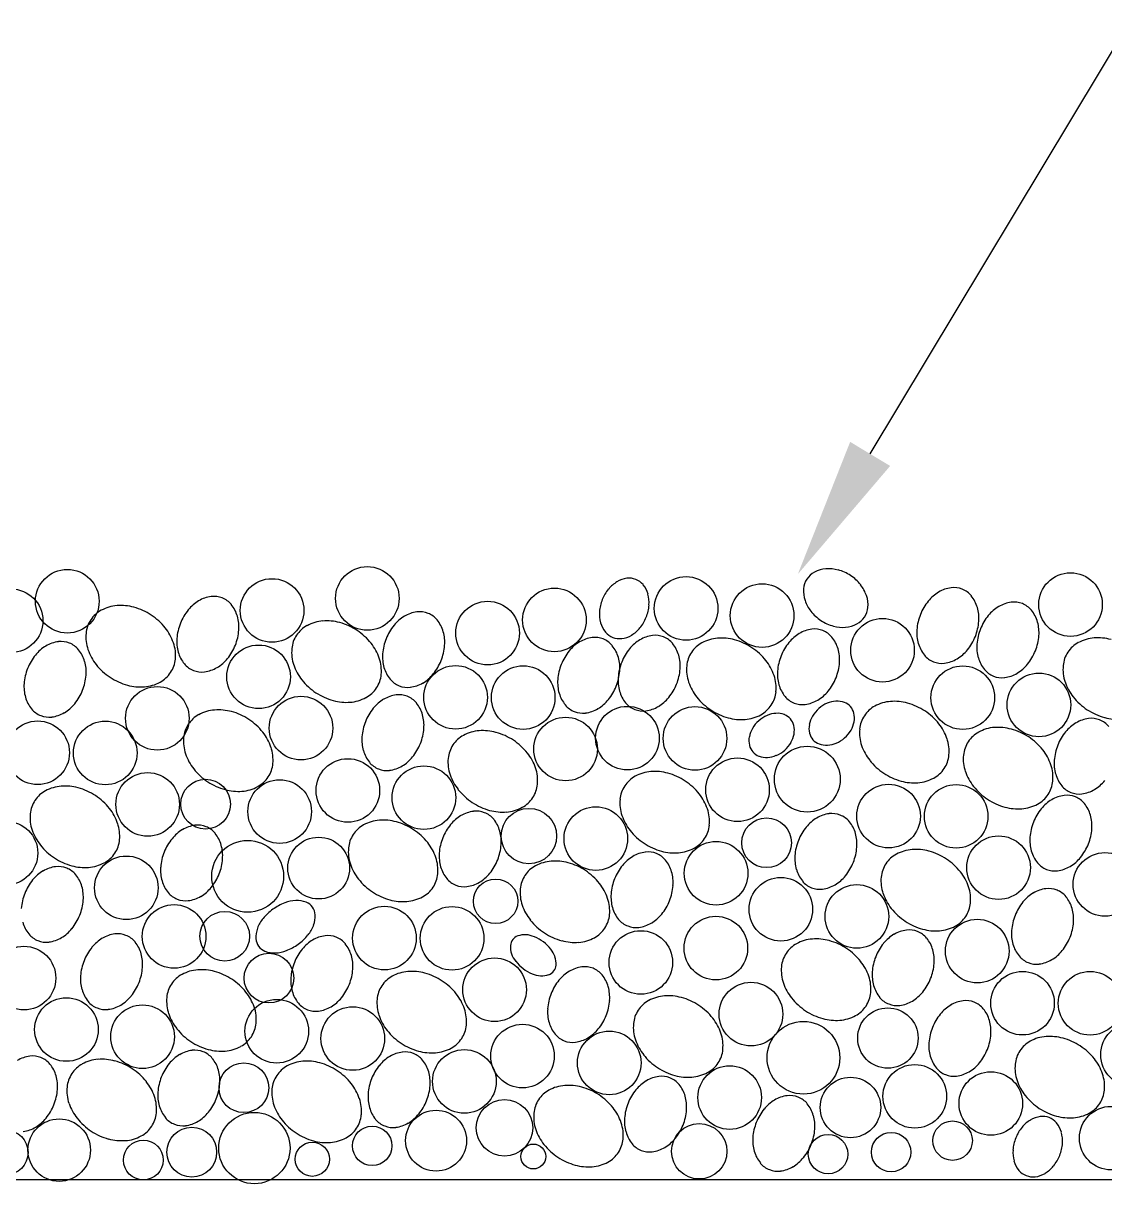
# Paper-space layout 'ESC' of a CAD drawing. Header units: feet, sheet in inches. Extents: x -1.2 to 33.8, y 0.1 to 22.9.
# Drawn here: x 27.855 to 28.803, y 20.034 to 21.052 of the extents above; entities that cross this region are included whole.
import ezdxf

# ---------------------------------------------------------------- set-up
doc = ezdxf.new("R2010")
doc.units = ezdxf.units.FT
doc.header["$MEASUREMENT"] = 0
doc.layers.add('TBLK', color=7, linetype='Continuous')

# ---------------------------------------------------------------- blocks, each defined once
blk = doc.blocks.new('ESC DET')
at = {"layer": 'TBLK'}
for p, q in [((30.2502, 21.1832), (30.4774, 21.5611)), ((31.4579, 20.5464), (29.067, 20.5464))]:
    blk.add_line(p, q, dxfattribs=at)
for centre, radius in [((29.546, 21.054), 0.0279), ((29.8092, 21.0565), 0.0279), ((30.0888, 21.0477), 0.0279), ((30.426, 21.0511), 0.0279), ((29.4967, 21.0369), 0.0279), ((29.7256, 21.0459), 0.0279), ((29.9733, 21.0376), 0.0279), ((30.1555, 21.0414), 0.0279), ((29.9147, 21.0261), 0.0279), ((30.2611, 21.011), 0.0279), ((29.7138, 20.9877), 0.0279), ((29.8866, 20.9697), 0.0279), ((29.9459, 20.9695), 0.0279), ((30.3315, 20.9694), 0.0279), ((30.3983, 20.9631), 0.0279), ((29.625, 20.9513), 0.0279), ((29.751, 20.9427), 0.0279), ((30.0373, 20.9339), 0.0279), ((30.0966, 20.9337), 0.0279), ((29.52, 20.9211), 0.0279), ((29.5793, 20.9209), 0.0279), ((29.9831, 20.9244), 0.0279), ((30.1951, 20.8979), 0.0289), ((29.7921, 20.888), 0.0279), ((30.1339, 20.8886), 0.0279), ((29.6165, 20.8758), 0.0279), ((29.8588, 20.8817), 0.0279), ((29.6673, 20.876), 0.0218), ((29.7323, 20.8695), 0.0279), ((30.2664, 20.8655), 0.0279), ((30.3257, 20.8653), 0.0279), ((29.9509, 20.848), 0.0243), ((30.0096, 20.8458), 0.0279), ((30.1594, 20.8421), 0.0218), ((29.4922, 20.8331), 0.0279), ((29.7042, 20.8127), 0.0315), ((29.7665, 20.8199), 0.0271), ((30.1151, 20.8154), 0.0279), ((30.3629, 20.8203), 0.0279), ((30.4562, 20.8056), 0.0279), ((29.5978, 20.8026), 0.0279), ((29.9217, 20.7908), 0.0195), ((30.1719, 20.7838), 0.0279), ((30.2386, 20.7775), 0.0279), ((29.6397, 20.76), 0.0279), ((29.6841, 20.7601), 0.0218), ((29.8242, 20.7585), 0.0279), ((29.8835, 20.7583), 0.0279), ((30.1149, 20.7497), 0.0279), ((30.3442, 20.7471), 0.0279), ((30.0491, 20.7371), 0.0279), ((29.508, 20.7234), 0.0279), ((29.7229, 20.7234), 0.0218), ((29.9208, 20.7132), 0.0279), ((30.3839, 20.7014), 0.0279), ((30.4432, 20.7013), 0.0279), ((30.1457, 20.6918), 0.0279), ((29.5452, 20.6783), 0.0279), ((29.612, 20.672), 0.0279), ((29.7297, 20.6768), 0.0279), ((29.7964, 20.6704), 0.0279), ((30.2658, 20.6708), 0.0265), ((29.9453, 20.655), 0.0279), ((30.1917, 20.6535), 0.0319), ((30.4804, 20.6562), 0.0279), ((30.0214, 20.649), 0.0279), ((29.8943, 20.6328), 0.0279), ((29.7009, 20.6272), 0.0218), ((30.2894, 20.6197), 0.0279), ((30.127, 20.6186), 0.0279), ((30.3561, 20.6134), 0.0279), ((30.233, 20.6099), 0.0265), ((29.9295, 20.5921), 0.0248), ((29.8695, 20.5808), 0.0267), ((30.4617, 20.583), 0.0279), ((29.5389, 20.5725), 0.0274), ((29.7101, 20.5743), 0.0313), ((30.3226, 20.5808), 0.0173), ((29.4918, 20.5704), 0.0198), ((29.6552, 20.5707), 0.0218), ((29.8135, 20.5762), 0.0173), ((30.1003, 20.5715), 0.0243), ((30.2133, 20.569), 0.0173), ((30.2686, 20.5708), 0.0173), ((29.6127, 20.5638), 0.0174), ((29.7609, 20.5645), 0.015), ((29.9548, 20.5669), 0.0109)]:
    blk.add_circle(centre, radius, dxfattribs=at)
for centre, radius, start, end in [((30.2103, 21.0632), 0.0186, 118.6246, 146.5917), ((30.2134, 21.0577), 0.0249, 94.5496, 118.6246), ((30.2139, 21.0517), 0.0308, 74.4989, 94.5496), ((30.2118, 21.0443), 0.0386, 56.5917, 74.4989), ((30.2118, 21.0443), 0.0386, 38.6845, 56.5917), ((30.0487, 21.0421), 0.036, 140.8811, 158.3117), ((30.0427, 21.047), 0.0281, 121.1501, 140.8811), ((30.0396, 21.0521), 0.0222, 96.9668, 121.1501), ((30.0388, 21.0584), 0.0159, 68.3117, 96.9668), ((30.0388, 21.0584), 0.0159, 39.6566, 68.3117), ((30.034, 21.0543), 0.0222, 15.4734, 39.6566), ((30.2167, 21.0626), 0.0249, 174.5588, 198.6338), ((30.2103, 21.0632), 0.0186, 146.5917, 174.5588), ((30.2178, 21.0491), 0.0308, 18.6338, 38.6845), ((30.3246, 21.0383), 0.0277, 96.9668, 121.1501), ((30.3237, 21.0461), 0.0199, 68.3117, 96.9668), ((29.6755, 21.0306), 0.0277, 96.9668, 121.1501), ((29.6746, 21.0384), 0.0199, 68.3117, 96.9668), ((29.6746, 21.0384), 0.0199, 39.6566, 68.3117), ((30.0487, 21.0421), 0.036, 158.3117, 175.7424), ((30.0282, 21.0528), 0.0281, 355.7424, 15.4734), ((30.2223, 21.0645), 0.0308, 198.6338, 218.6845), ((30.2235, 21.051), 0.0249, 354.5588, 18.6338), ((30.3285, 21.0319), 0.0352, 121.1501, 140.8811), ((30.3237, 21.0461), 0.0199, 39.6566, 68.3117), ((30.3176, 21.041), 0.0277, 15.4734, 39.6566), ((29.5881, 21.0235), 0.0258, 118.6246, 146.5917), ((29.5924, 21.0157), 0.0346, 94.5496, 118.6246), ((29.593, 21.0075), 0.0428, 74.4989, 94.5496), ((29.5901, 20.9971), 0.0536, 56.5917, 74.4989), ((29.687, 21.018), 0.045, 140.8811, 158.3117), ((29.6794, 21.0242), 0.0352, 121.1501, 140.8811), ((29.6685, 21.0334), 0.0277, 15.4734, 39.6566), ((29.856, 21.0171), 0.0277, 96.9668, 121.1501), ((29.8551, 21.0249), 0.0199, 68.3117, 96.9668), ((30.0409, 21.0427), 0.0281, 175.7424, 195.4734), ((30.0204, 21.0533), 0.036, 338.3117, 355.7424), ((30.2283, 21.0694), 0.0386, 218.6845, 236.5917), ((30.2298, 21.0504), 0.0186, 326.5917, 354.5588), ((30.3361, 21.0257), 0.045, 140.8811, 158.3117), ((30.3105, 21.0391), 0.0352, 355.7424, 15.4734), ((30.3812, 21.0193), 0.0352, 121.1501, 140.8811), ((30.3774, 21.0256), 0.0277, 96.9668, 121.1501), ((30.3764, 21.0334), 0.0199, 68.3117, 96.9668), ((30.3764, 21.0334), 0.0199, 39.6566, 68.3117), ((30.3704, 21.0284), 0.0277, 15.4734, 39.6566), ((29.5881, 21.0235), 0.0258, 146.5917, 174.5588), ((29.5901, 20.9971), 0.0536, 38.6845, 56.5917), ((29.687, 21.018), 0.045, 158.3117, 175.7424), ((29.6614, 21.0314), 0.0352, 355.7424, 15.4734), ((29.7729, 21.0022), 0.0346, 94.5496, 118.6246), ((29.7735, 20.994), 0.0428, 74.4989, 94.5496), ((29.7707, 20.9836), 0.0536, 56.5917, 74.4989), ((29.8599, 21.0107), 0.0352, 121.1501, 140.8811), ((29.8551, 21.0249), 0.0199, 39.6566, 68.3117), ((29.849, 21.0199), 0.0277, 15.4734, 39.6566), ((30.0352, 21.0411), 0.0222, 195.4734, 219.6566), ((30.0204, 21.0533), 0.036, 320.8811, 338.3117), ((30.2283, 21.0694), 0.0386, 236.5917, 254.4989), ((30.2298, 21.0504), 0.0186, 298.6246, 326.5917), ((30.3361, 21.0257), 0.045, 158.3117, 175.7424), ((30.3007, 21.0398), 0.045, 338.3117, 355.7424), ((30.3888, 21.0131), 0.045, 140.8811, 158.3117), ((30.3632, 21.0264), 0.0352, 355.7424, 15.4734), ((29.5969, 21.0226), 0.0346, 174.5588, 198.6338), ((29.5985, 21.0039), 0.0428, 18.6338, 38.6845), ((29.6516, 21.0321), 0.045, 338.3117, 355.7424), ((29.7686, 21.01), 0.0258, 146.5917, 174.5588), ((29.7686, 21.01), 0.0258, 118.6246, 146.5917), ((29.7707, 20.9836), 0.0536, 38.6845, 56.5917), ((29.8675, 21.0045), 0.045, 140.8811, 158.3117), ((29.8419, 21.0179), 0.0352, 355.7424, 15.4734), ((30.0304, 21.0371), 0.0159, 219.6566, 248.3117), ((30.0296, 21.0433), 0.0222, 276.9668, 301.1501), ((30.0265, 21.0484), 0.0281, 301.1501, 320.8811), ((30.0617, 21.0042), 0.0199, 68.3117, 96.9668), ((30.2063, 20.9956), 0.0352, 121.1501, 140.8811), ((30.2024, 21.002), 0.0277, 96.9668, 121.1501), ((30.2014, 21.0098), 0.0199, 68.3117, 96.9668), ((30.2014, 21.0098), 0.0199, 39.6566, 68.3117), ((30.2263, 21.0619), 0.0308, 254.4989, 274.5496), ((30.2267, 21.056), 0.0249, 274.5496, 298.6246), ((30.3263, 21.0264), 0.0352, 175.7424, 195.4734), ((30.3888, 21.0131), 0.045, 158.3117, 175.7424), ((29.5454, 20.9846), 0.0352, 121.1501, 140.8811), ((29.5415, 20.991), 0.0277, 96.9668, 121.1501), ((29.5406, 20.9988), 0.0199, 68.3117, 96.9668), ((29.5406, 20.9988), 0.0199, 39.6566, 68.3117), ((29.6064, 21.0065), 0.0346, 354.5588, 18.6338), ((29.6772, 21.0188), 0.0352, 175.7424, 195.4734), ((29.6516, 21.0321), 0.045, 320.8811, 338.3117), ((29.7791, 20.9904), 0.0428, 18.6338, 38.6845), ((29.8675, 21.0045), 0.045, 158.3117, 175.7424), ((29.8321, 21.0186), 0.045, 338.3117, 355.7424), ((30.0135, 20.9882), 0.0352, 121.1501, 140.8811), ((30.0097, 20.9946), 0.0277, 96.9668, 121.1501), ((30.0087, 21.0024), 0.0199, 68.3117, 96.9668), ((30.0087, 21.0024), 0.0199, 39.6566, 68.3117), ((30.0027, 20.9973), 0.0277, 15.4734, 39.6566), ((30.0304, 21.0371), 0.0159, 248.3117, 276.9668), ((30.0665, 20.9901), 0.0352, 121.1501, 140.8811), ((30.0626, 20.9964), 0.0277, 96.9668, 121.1501), ((30.0617, 21.0042), 0.0199, 39.6566, 68.3117), ((30.0556, 20.9992), 0.0277, 15.4734, 39.6566), ((30.115, 20.9949), 0.0258, 118.6246, 146.5917), ((30.1192, 20.9871), 0.0346, 94.5496, 118.6246), ((30.1199, 20.9789), 0.0428, 74.4989, 94.5496), ((30.117, 20.9685), 0.0536, 56.5917, 74.4989), ((30.2139, 20.9894), 0.045, 140.8811, 158.3117), ((30.1954, 21.0048), 0.0277, 15.4734, 39.6566), ((30.3192, 21.0245), 0.0277, 195.4734, 219.6566), ((30.3007, 21.0398), 0.045, 320.8811, 338.3117), ((30.379, 21.0138), 0.0352, 175.7424, 195.4734), ((30.3534, 21.0272), 0.045, 338.3117, 355.7424), ((30.4452, 20.9951), 0.0258, 118.6246, 146.5917), ((30.4495, 20.9873), 0.0346, 94.5496, 118.6246), ((30.4501, 20.9791), 0.0428, 74.4989, 94.5496), ((29.553, 20.9784), 0.045, 140.8811, 158.3117), ((29.5345, 20.9938), 0.0277, 15.4734, 39.6566), ((29.6047, 21.0253), 0.0428, 198.6338, 218.6845), ((29.67, 21.0168), 0.0277, 195.4734, 219.6566), ((29.6592, 21.0259), 0.0352, 301.1501, 320.8811), ((29.7774, 21.0091), 0.0346, 174.5588, 198.6338), ((29.7869, 20.993), 0.0346, 354.5588, 18.6338), ((29.8577, 21.0053), 0.0352, 175.7424, 195.4734), ((30.0211, 20.982), 0.045, 140.8811, 158.3117), ((29.9955, 20.9954), 0.0352, 355.7424, 15.4734), ((30.0741, 20.9839), 0.045, 140.8811, 158.3117), ((30.0485, 20.9972), 0.0352, 355.7424, 15.4734), ((30.115, 20.9949), 0.0258, 146.5917, 174.5588), ((30.117, 20.9685), 0.0536, 38.6845, 56.5917), ((30.2139, 20.9894), 0.045, 158.3117, 175.7424), ((30.1882, 21.0028), 0.0352, 355.7424, 15.4734), ((30.3131, 21.0194), 0.0199, 219.6566, 248.3117), ((30.3083, 21.0336), 0.0352, 301.1501, 320.8811), ((30.3719, 21.0118), 0.0277, 195.4734, 219.6566), ((30.3534, 21.0272), 0.045, 320.8811, 338.3117), ((30.4452, 20.9951), 0.0258, 146.5917, 174.5588), ((29.553, 20.9784), 0.045, 158.3117, 175.7424), ((29.5274, 20.9918), 0.0352, 355.7424, 15.4734), ((29.6131, 21.032), 0.0536, 218.6845, 236.5917), ((29.6151, 21.0057), 0.0258, 326.5917, 354.5588), ((29.664, 21.0118), 0.0199, 219.6566, 248.3117), ((29.663, 21.0196), 0.0277, 276.9668, 301.1501), ((29.7852, 21.0118), 0.0428, 198.6338, 218.6845), ((29.8505, 21.0033), 0.0277, 195.4734, 219.6566), ((29.8321, 21.0186), 0.045, 320.8811, 338.3117), ((30.0211, 20.982), 0.045, 158.3117, 175.7424), ((30.0741, 20.9839), 0.045, 158.3117, 175.7424), ((30.0387, 20.998), 0.045, 338.3117, 355.7424), ((30.1238, 20.994), 0.0346, 174.5588, 198.6338), ((30.1254, 20.9753), 0.0428, 18.6338, 38.6845), ((30.1785, 21.0035), 0.045, 338.3117, 355.7424), ((30.3131, 21.0194), 0.0199, 248.3117, 276.9668), ((30.3122, 21.0272), 0.0277, 276.9668, 301.1501), ((30.3658, 21.0068), 0.0199, 219.6566, 248.3117), ((30.361, 21.021), 0.0352, 301.1501, 320.8811), ((30.454, 20.9942), 0.0346, 174.5588, 198.6338), ((29.5176, 20.9925), 0.045, 338.3117, 355.7424), ((29.6131, 21.032), 0.0536, 236.5917, 254.4989), ((29.6151, 21.0057), 0.0258, 298.6246, 326.5917), ((29.664, 21.0118), 0.0199, 248.3117, 276.9668), ((29.7936, 21.0185), 0.0536, 218.6845, 236.5917), ((29.7957, 20.9922), 0.0258, 326.5917, 354.5588), ((29.8445, 20.9983), 0.0199, 219.6566, 248.3117), ((29.8397, 21.0124), 0.0352, 301.1501, 320.8811), ((30.0113, 20.9827), 0.0352, 175.7424, 195.4734), ((29.9857, 20.9961), 0.045, 338.3117, 355.7424), ((30.0643, 20.9846), 0.0352, 175.7424, 195.4734), ((30.1332, 20.9779), 0.0346, 354.5588, 18.6338), ((30.2041, 20.9902), 0.0352, 175.7424, 195.4734), ((30.1785, 21.0035), 0.045, 320.8811, 338.3117), ((30.3658, 21.0068), 0.0199, 248.3117, 276.9668), ((30.3649, 21.0146), 0.0277, 276.9668, 301.1501), ((29.5432, 20.9792), 0.0352, 175.7424, 195.4734), ((29.5176, 20.9925), 0.045, 320.8811, 338.3117), ((29.6103, 21.0216), 0.0428, 254.4989, 274.5496), ((29.6109, 21.0134), 0.0346, 274.5496, 298.6246), ((29.7936, 21.0185), 0.0536, 236.5917, 254.4989), ((29.7957, 20.9922), 0.0258, 298.6246, 326.5917), ((29.8445, 20.9983), 0.0199, 248.3117, 276.9668), ((29.8435, 21.0061), 0.0277, 276.9668, 301.1501), ((30.0042, 20.9807), 0.0277, 195.4734, 219.6566), ((29.9857, 20.9961), 0.045, 320.8811, 338.3117), ((30.0571, 20.9826), 0.0277, 195.4734, 219.6566), ((30.0387, 20.998), 0.045, 320.8811, 338.3117), ((30.1316, 20.9967), 0.0428, 198.6338, 218.6845), ((30.142, 20.9771), 0.0258, 326.5917, 354.5588), ((30.1969, 20.9882), 0.0277, 195.4734, 219.6566), ((30.1861, 20.9973), 0.0352, 301.1501, 320.8811), ((30.4618, 20.9969), 0.0428, 198.6338, 218.6845), ((29.536, 20.9772), 0.0277, 195.4734, 219.6566), ((29.5252, 20.9863), 0.0352, 301.1501, 320.8811), ((29.7908, 21.0081), 0.0428, 254.4989, 274.5496), ((29.7914, 20.9999), 0.0346, 274.5496, 298.6246), ((29.8417, 20.9379), 0.0352, 121.1501, 140.8811), ((29.8379, 20.9443), 0.0277, 96.9668, 121.1501), ((29.8369, 20.9521), 0.0199, 68.3117, 96.9668), ((29.8369, 20.9521), 0.0199, 39.6566, 68.3117), ((29.8309, 20.947), 0.0277, 15.4734, 39.6566), ((29.9981, 20.9757), 0.0199, 219.6566, 248.3117), ((29.9933, 20.9899), 0.0352, 301.1501, 320.8811), ((30.0511, 20.9776), 0.0199, 219.6566, 248.3117), ((30.0463, 20.9918), 0.0352, 301.1501, 320.8811), ((30.14, 21.0034), 0.0536, 218.6845, 236.5917), ((30.1909, 20.9832), 0.0199, 219.6566, 248.3117), ((30.1909, 20.9832), 0.0199, 248.3117, 276.9668), ((30.1899, 20.991), 0.0277, 276.9668, 301.1501), ((30.2238, 20.9388), 0.0281, 113.4611, 131.3663), ((30.2215, 20.944), 0.0224, 93.4117, 113.4611), ((30.2213, 20.9483), 0.0181, 69.3362, 93.4117), ((30.2229, 20.9526), 0.0135, 41.3663, 69.3362), ((30.2709, 20.9316), 0.0346, 94.5496, 118.6246), ((30.2715, 20.9234), 0.0428, 74.4989, 94.5496), ((30.2687, 20.913), 0.0536, 56.5917, 74.4989), ((30.4702, 21.0036), 0.0536, 218.6845, 236.5917), ((29.53, 20.9722), 0.0199, 219.6566, 248.3117), ((29.53, 20.9722), 0.0199, 248.3117, 276.9668), ((29.529, 20.98), 0.0277, 276.9668, 301.1501), ((29.6737, 20.9319), 0.0258, 118.6246, 146.5917), ((29.6779, 20.9241), 0.0346, 94.5496, 118.6246), ((29.6786, 20.9159), 0.0428, 74.4989, 94.5496), ((29.6757, 20.9056), 0.0536, 56.5917, 74.4989), ((29.8493, 20.9317), 0.045, 140.8811, 158.3117), ((29.8237, 20.9451), 0.0352, 355.7424, 15.4734), ((29.9981, 20.9757), 0.0199, 248.3117, 276.9668), ((29.9972, 20.9835), 0.0277, 276.9668, 301.1501), ((30.0511, 20.9776), 0.0199, 248.3117, 276.9668), ((30.0501, 20.9854), 0.0277, 276.9668, 301.1501), ((30.14, 21.0034), 0.0536, 236.5917, 254.4989), ((30.1378, 20.9848), 0.0346, 274.5496, 298.6246), ((30.1711, 20.9281), 0.0281, 113.4611, 131.3663), ((30.142, 20.9771), 0.0258, 298.6246, 326.5917), ((30.1689, 20.9333), 0.0224, 93.4117, 113.4611), ((30.1686, 20.9376), 0.0181, 69.3362, 93.4117), ((30.1702, 20.9419), 0.0135, 41.3663, 69.3362), ((30.2189, 20.9417), 0.0224, 149.2715, 169.3209), ((30.2238, 20.9388), 0.0281, 131.3663, 149.2715), ((30.2229, 20.9526), 0.0135, 13.3964, 41.3663), ((30.2184, 20.9516), 0.0181, 349.3209, 13.3964), ((30.2667, 20.9394), 0.0258, 146.5917, 174.5588), ((30.2667, 20.9394), 0.0258, 118.6246, 146.5917), ((30.2687, 20.913), 0.0536, 38.6845, 56.5917), ((30.4702, 21.0036), 0.0536, 236.5917, 254.4989), ((29.6737, 20.9319), 0.0258, 146.5917, 174.5588), ((29.6757, 20.9056), 0.0536, 38.6845, 56.5917), ((29.8493, 20.9317), 0.045, 158.3117, 175.7424), ((30.1371, 20.993), 0.0428, 254.4989, 274.5496), ((30.1711, 20.9281), 0.0281, 131.3663, 149.2715), ((30.1702, 20.9419), 0.0135, 13.3964, 41.3663), ((30.1657, 20.9408), 0.0181, 349.3209, 13.3964), ((30.2147, 20.9425), 0.0181, 169.3209, 193.3964), ((30.2142, 20.9524), 0.0224, 329.2715, 349.3209), ((30.2771, 20.9198), 0.0428, 18.6338, 38.6845), ((30.362, 20.9088), 0.0346, 94.5496, 118.6246), ((30.3626, 20.9005), 0.0428, 74.4989, 94.5496), ((30.449, 20.9172), 0.0352, 121.1501, 140.8811), ((30.4452, 20.9236), 0.0277, 96.9668, 121.1501), ((30.4442, 20.9314), 0.0199, 68.3117, 96.9668), ((30.4442, 20.9314), 0.0199, 39.6566, 68.3117), ((30.4674, 20.9932), 0.0428, 254.4989, 274.5496), ((29.6825, 20.9311), 0.0346, 174.5588, 198.6338), ((29.6841, 20.9123), 0.0428, 18.6338, 38.6845), ((29.8396, 20.9324), 0.0352, 175.7424, 195.4734), ((29.8139, 20.9458), 0.045, 338.3117, 355.7424), ((29.9058, 20.9137), 0.0258, 118.6246, 146.5917), ((29.91, 20.9059), 0.0346, 94.5496, 118.6246), ((29.9106, 20.8977), 0.0428, 74.4989, 94.5496), ((29.9078, 20.8873), 0.0536, 56.5917, 74.4989), ((30.162, 20.9318), 0.0181, 169.3209, 193.3964), ((30.1663, 20.931), 0.0224, 149.2715, 169.3209), ((30.1615, 20.9416), 0.0224, 329.2715, 349.3209), ((30.2102, 20.9414), 0.0135, 193.3964, 221.3663), ((30.2102, 20.9414), 0.0135, 221.3663, 249.3362), ((30.2093, 20.9552), 0.0281, 293.4611, 311.3663), ((30.2093, 20.9552), 0.0281, 311.3663, 329.2715), ((30.2755, 20.9385), 0.0346, 174.5588, 198.6338), ((30.2849, 20.9224), 0.0346, 354.5588, 18.6338), ((30.3578, 20.9165), 0.0258, 118.6246, 146.5917), ((30.3598, 20.8902), 0.0536, 56.5917, 74.4989), ((30.3598, 20.8902), 0.0536, 38.6845, 56.5917), ((30.4566, 20.9111), 0.045, 140.8811, 158.3117), ((29.6919, 20.9149), 0.0346, 354.5588, 18.6338), ((29.8324, 20.9305), 0.0277, 195.4734, 219.6566), ((29.8139, 20.9458), 0.045, 320.8811, 338.3117), ((29.9058, 20.9137), 0.0258, 146.5917, 174.5588), ((29.9078, 20.8873), 0.0536, 38.6845, 56.5917), ((30.1575, 20.9307), 0.0135, 193.3964, 221.3663), ((30.1567, 20.9445), 0.0281, 293.4611, 311.3663), ((30.1567, 20.9445), 0.0281, 311.3663, 329.2715), ((30.2118, 20.9458), 0.0181, 249.3362, 273.4117), ((30.2116, 20.9501), 0.0224, 273.4117, 293.4611), ((30.2833, 20.9412), 0.0428, 198.6338, 218.6845), ((30.3578, 20.9165), 0.0258, 146.5917, 174.5588), ((30.3682, 20.8969), 0.0428, 18.6338, 38.6845), ((30.4566, 20.9111), 0.045, 158.3117, 175.7424), ((29.6903, 20.9337), 0.0428, 198.6338, 218.6845), ((29.8263, 20.9254), 0.0199, 219.6566, 248.3117), ((29.8215, 20.9396), 0.0352, 301.1501, 320.8811), ((29.9145, 20.9128), 0.0346, 174.5588, 198.6338), ((29.9162, 20.8941), 0.0428, 18.6338, 38.6845), ((30.1575, 20.9307), 0.0135, 221.3663, 249.3362), ((30.1592, 20.935), 0.0181, 249.3362, 273.4117), ((30.1589, 20.9394), 0.0224, 273.4117, 293.4611), ((30.2917, 20.9479), 0.0536, 218.6845, 236.5917), ((30.2937, 20.9215), 0.0258, 326.5917, 354.5588), ((30.3665, 20.9157), 0.0346, 174.5588, 198.6338), ((30.4468, 20.9118), 0.0352, 175.7424, 195.4734), ((29.6987, 20.9404), 0.0536, 218.6845, 236.5917), ((29.7007, 20.9141), 0.0258, 326.5917, 354.5588), ((29.8263, 20.9254), 0.0199, 248.3117, 276.9668), ((29.8254, 20.9332), 0.0277, 276.9668, 301.1501), ((29.924, 20.8967), 0.0346, 354.5588, 18.6338), ((30.0607, 20.8701), 0.0346, 94.5496, 118.6246), ((30.0614, 20.8619), 0.0428, 74.4989, 94.5496), ((30.0585, 20.8515), 0.0536, 56.5917, 74.4989), ((30.2917, 20.9479), 0.0536, 236.5917, 254.4989), ((30.2937, 20.9215), 0.0258, 298.6246, 326.5917), ((30.3744, 20.9183), 0.0428, 198.6338, 218.6845), ((30.376, 20.8995), 0.0346, 354.5588, 18.6338), ((30.4397, 20.9098), 0.0277, 195.4734, 219.6566), ((29.5434, 20.8573), 0.0346, 94.5496, 118.6246), ((29.544, 20.8491), 0.0428, 74.4989, 94.5496), ((29.6987, 20.9404), 0.0536, 236.5917, 254.4989), ((29.7007, 20.9141), 0.0258, 298.6246, 326.5917), ((29.9224, 20.9155), 0.0428, 198.6338, 218.6845), ((29.9328, 20.8959), 0.0258, 326.5917, 354.5588), ((30.0565, 20.8778), 0.0258, 146.5917, 174.5588), ((30.0565, 20.8778), 0.0258, 118.6246, 146.5917), ((30.0585, 20.8515), 0.0536, 38.6845, 56.5917), ((30.2888, 20.9375), 0.0428, 254.4989, 274.5496), ((30.2894, 20.9293), 0.0346, 274.5496, 298.6246), ((30.3848, 20.8987), 0.0258, 326.5917, 354.5588), ((30.4336, 20.9048), 0.0199, 219.6566, 248.3117), ((30.4288, 20.919), 0.0352, 301.1501, 320.8811), ((29.5392, 20.8651), 0.0258, 118.6246, 146.5917), ((29.5412, 20.8387), 0.0536, 56.5917, 74.4989), ((29.5412, 20.8387), 0.0536, 38.6845, 56.5917), ((29.6958, 20.93), 0.0428, 254.4989, 274.5496), ((29.6965, 20.9218), 0.0346, 274.5496, 298.6246), ((29.9308, 20.9222), 0.0536, 218.6845, 236.5917), ((29.9328, 20.8959), 0.0258, 298.6246, 326.5917), ((30.0669, 20.8582), 0.0428, 18.6338, 38.6845), ((30.3828, 20.925), 0.0536, 218.6845, 236.5917), ((30.3848, 20.8987), 0.0258, 298.6246, 326.5917), ((30.4238, 20.8561), 0.0277, 96.9668, 121.1501), ((30.4229, 20.8639), 0.0199, 68.3117, 96.9668), ((30.4336, 20.9048), 0.0199, 248.3117, 276.9668), ((30.4229, 20.8639), 0.0199, 39.6566, 68.3117), ((30.4327, 20.9126), 0.0277, 276.9668, 301.1501), ((29.5392, 20.8651), 0.0258, 146.5917, 174.5588), ((29.5496, 20.8454), 0.0428, 18.6338, 38.6845), ((29.9308, 20.9222), 0.0536, 236.5917, 254.4989), ((29.9285, 20.9036), 0.0346, 274.5496, 298.6246), ((30.0653, 20.877), 0.0346, 174.5588, 198.6338), ((30.0747, 20.8609), 0.0346, 354.5588, 18.6338), ((30.3828, 20.925), 0.0536, 236.5917, 254.4989), ((30.3799, 20.9147), 0.0428, 254.4989, 274.5496), ((30.3805, 20.9064), 0.0346, 274.5496, 298.6246), ((30.4353, 20.8436), 0.045, 140.8811, 158.3117), ((30.4277, 20.8498), 0.0352, 121.1501, 140.8811), ((30.4168, 20.8589), 0.0277, 15.4734, 39.6566), ((29.5479, 20.8642), 0.0346, 174.5588, 198.6338), ((29.8225, 20.8274), 0.0346, 94.5496, 118.6246), ((29.8232, 20.8192), 0.0428, 74.4989, 94.5496), ((29.9095, 20.8359), 0.0352, 121.1501, 140.8811), ((29.9057, 20.8422), 0.0277, 96.9668, 121.1501), ((29.9047, 20.85), 0.0199, 68.3117, 96.9668), ((29.9047, 20.85), 0.0199, 39.6566, 68.3117), ((29.9279, 20.9118), 0.0428, 254.4989, 274.5496), ((29.8987, 20.845), 0.0277, 15.4734, 39.6566), ((30.0731, 20.8796), 0.0428, 198.6338, 218.6845), ((30.2215, 20.8337), 0.0352, 121.1501, 140.8811), ((30.2177, 20.8401), 0.0277, 96.9668, 121.1501), ((30.2167, 20.8479), 0.0199, 68.3117, 96.9668), ((30.2167, 20.8479), 0.0199, 39.6566, 68.3117), ((30.4096, 20.8569), 0.0352, 355.7424, 15.4734), ((29.5558, 20.8669), 0.0428, 198.6338, 218.6845), ((29.5574, 20.8481), 0.0346, 354.5588, 18.6338), ((29.6652, 20.8235), 0.0352, 121.1501, 140.8811), ((29.6613, 20.8299), 0.0277, 96.9668, 121.1501), ((29.6604, 20.8377), 0.0199, 68.3117, 96.9668), ((29.6604, 20.8377), 0.0199, 39.6566, 68.3117), ((29.8183, 20.8351), 0.0258, 118.6246, 146.5917), ((29.8203, 20.8088), 0.0536, 56.5917, 74.4989), ((29.8203, 20.8088), 0.0536, 38.6845, 56.5917), ((29.9171, 20.8297), 0.045, 140.8811, 158.3117), ((29.8915, 20.843), 0.0352, 355.7424, 15.4734), ((30.0815, 20.8864), 0.0536, 218.6845, 236.5917), ((30.0835, 20.86), 0.0258, 326.5917, 354.5588), ((30.2291, 20.8275), 0.045, 140.8811, 158.3117), ((30.2107, 20.8429), 0.0277, 15.4734, 39.6566), ((30.4353, 20.8436), 0.045, 158.3117, 175.7424), ((30.3999, 20.8577), 0.045, 338.3117, 355.7424), ((29.5662, 20.8472), 0.0258, 326.5917, 354.5588), ((29.6728, 20.8173), 0.045, 140.8811, 158.3117), ((29.6543, 20.8327), 0.0277, 15.4734, 39.6566), ((29.8183, 20.8351), 0.0258, 146.5917, 174.5588), ((29.8287, 20.8155), 0.0428, 18.6338, 38.6845), ((29.9171, 20.8297), 0.045, 158.3117, 175.7424), ((30.0815, 20.8864), 0.0536, 236.5917, 254.4989), ((30.0835, 20.86), 0.0258, 298.6246, 326.5917), ((30.2291, 20.8275), 0.045, 158.3117, 175.7424), ((30.2035, 20.8409), 0.0352, 355.7424, 15.4734), ((30.4255, 20.8443), 0.0352, 175.7424, 195.4734), ((30.3999, 20.8577), 0.045, 320.8811, 338.3117), ((29.5642, 20.8736), 0.0536, 218.6845, 236.5917), ((29.5662, 20.8472), 0.0258, 298.6246, 326.5917), ((29.6728, 20.8173), 0.045, 158.3117, 175.7424), ((29.6471, 20.8307), 0.0352, 355.7424, 15.4734), ((29.8271, 20.8343), 0.0346, 174.5588, 198.6338), ((29.9074, 20.8304), 0.0352, 175.7424, 195.4734), ((29.8817, 20.8438), 0.045, 338.3117, 355.7424), ((30.0564, 20.8064), 0.0277, 96.9668, 121.1501), ((30.0555, 20.8142), 0.0199, 68.3117, 96.9668), ((30.0555, 20.8142), 0.0199, 39.6566, 68.3117), ((30.0786, 20.876), 0.0428, 254.4989, 274.5496), ((30.0793, 20.8678), 0.0346, 274.5496, 298.6246), ((30.2194, 20.8282), 0.0352, 175.7424, 195.4734), ((30.1937, 20.8416), 0.045, 338.3117, 355.7424), ((30.2856, 20.8095), 0.0258, 118.6246, 146.5917), ((30.2898, 20.8017), 0.0346, 94.5496, 118.6246), ((30.2904, 20.7935), 0.0428, 74.4989, 94.5496), ((30.2876, 20.7831), 0.0536, 56.5917, 74.4989), ((30.4183, 20.8423), 0.0277, 195.4734, 219.6566), ((29.5391, 20.7936), 0.0277, 96.9668, 121.1501), ((29.5642, 20.8736), 0.0536, 236.5917, 254.4989), ((29.5381, 20.8014), 0.0199, 68.3117, 96.9668), ((29.5613, 20.8632), 0.0428, 254.4989, 274.5496), ((29.5619, 20.855), 0.0346, 274.5496, 298.6246), ((29.663, 20.8181), 0.0352, 175.7424, 195.4734), ((29.6374, 20.8314), 0.045, 338.3117, 355.7424), ((29.8349, 20.8369), 0.0428, 198.6338, 218.6845), ((29.8365, 20.8182), 0.0346, 354.5588, 18.6338), ((29.9002, 20.8284), 0.0277, 195.4734, 219.6566), ((29.8817, 20.8438), 0.045, 320.8811, 338.3117), ((29.969, 20.7993), 0.0258, 118.6246, 146.5917), ((29.9733, 20.7915), 0.0346, 94.5496, 118.6246), ((29.9739, 20.7833), 0.0428, 74.4989, 94.5496), ((29.971, 20.773), 0.0536, 56.5917, 74.4989), ((30.0679, 20.7939), 0.045, 140.8811, 158.3117), ((30.0603, 20.8), 0.0352, 121.1501, 140.8811), ((30.0494, 20.8092), 0.0277, 15.4734, 39.6566), ((30.1937, 20.8416), 0.045, 320.8811, 338.3117), ((30.2856, 20.8095), 0.0258, 146.5917, 174.5588), ((30.2876, 20.7831), 0.0536, 38.6845, 56.5917), ((30.4123, 20.8373), 0.0199, 219.6566, 248.3117), ((30.4113, 20.8451), 0.0277, 276.9668, 301.1501), ((30.4075, 20.8515), 0.0352, 301.1501, 320.8811), ((29.5429, 20.7873), 0.0352, 121.1501, 140.8811), ((29.5381, 20.8014), 0.0199, 39.6566, 68.3117), ((29.5321, 20.7964), 0.0277, 15.4734, 39.6566), ((29.6374, 20.8314), 0.045, 320.8811, 338.3117), ((29.8453, 20.8173), 0.0258, 326.5917, 354.5588), ((29.8941, 20.8234), 0.0199, 219.6566, 248.3117), ((29.8893, 20.8376), 0.0352, 301.1501, 320.8811), ((29.969, 20.7993), 0.0258, 146.5917, 174.5588), ((29.971, 20.773), 0.0536, 38.6845, 56.5917), ((30.0679, 20.7939), 0.045, 158.3117, 175.7424), ((30.0422, 20.8072), 0.0352, 355.7424, 15.4734), ((30.2122, 20.8263), 0.0277, 195.4734, 219.6566), ((30.2013, 20.8354), 0.0352, 301.1501, 320.8811), ((30.2943, 20.8086), 0.0346, 174.5588, 198.6338), ((30.296, 20.7899), 0.0428, 18.6338, 38.6845), ((30.4123, 20.8373), 0.0199, 248.3117, 276.9668), ((29.5505, 20.7811), 0.045, 140.8811, 158.3117), ((29.5249, 20.7944), 0.0352, 355.7424, 15.4734), ((29.6558, 20.8161), 0.0277, 195.4734, 219.6566), ((29.645, 20.8252), 0.0352, 301.1501, 320.8811), ((29.8433, 20.8437), 0.0536, 218.6845, 236.5917), ((29.8453, 20.8173), 0.0258, 298.6246, 326.5917), ((29.8941, 20.8234), 0.0199, 248.3117, 276.9668), ((29.8932, 20.8312), 0.0277, 276.9668, 301.1501), ((29.9778, 20.7985), 0.0346, 174.5588, 198.6338), ((29.9794, 20.7797), 0.0428, 18.6338, 38.6845), ((30.0325, 20.8079), 0.045, 338.3117, 355.7424), ((30.2061, 20.8212), 0.0199, 219.6566, 248.3117), ((30.2061, 20.8212), 0.0199, 248.3117, 276.9668), ((30.2052, 20.829), 0.0277, 276.9668, 301.1501), ((30.3038, 20.7925), 0.0346, 354.5588, 18.6338), ((30.4077, 20.7743), 0.0277, 96.9668, 121.1501), ((30.4068, 20.7821), 0.0199, 68.3117, 96.9668), ((30.4068, 20.7821), 0.0199, 39.6566, 68.3117), ((29.5505, 20.7811), 0.045, 158.3117, 175.7424), ((29.5151, 20.7951), 0.045, 338.3117, 355.7424), ((29.6498, 20.8111), 0.0199, 219.6566, 248.3117), ((29.6498, 20.8111), 0.0199, 248.3117, 276.9668), ((29.6488, 20.8189), 0.0277, 276.9668, 301.1501), ((29.7481, 20.7597), 0.0318, 93.0087, 110.8898), ((29.7475, 20.7694), 0.022, 68.539, 93.0087), ((29.751, 20.7783), 0.0125, 35.869, 68.539), ((29.8433, 20.8437), 0.0536, 236.5917, 254.4989), ((29.8404, 20.8333), 0.0428, 254.4989, 274.5496), ((29.8411, 20.8251), 0.0346, 274.5496, 298.6246), ((29.9872, 20.7823), 0.0346, 354.5588, 18.6338), ((30.0581, 20.7946), 0.0352, 175.7424, 195.4734), ((30.0325, 20.8079), 0.045, 320.8811, 338.3117), ((30.3022, 20.8113), 0.0428, 198.6338, 218.6845), ((30.4192, 20.7618), 0.045, 140.8811, 158.3117), ((30.4116, 20.768), 0.0352, 121.1501, 140.8811), ((30.4007, 20.7771), 0.0277, 15.4734, 39.6566), ((29.7528, 20.7472), 0.0451, 125.869, 140.8482), ((29.7528, 20.7472), 0.0451, 110.8898, 125.869), ((29.751, 20.7783), 0.0125, 3.199, 35.869), ((29.9856, 20.8011), 0.0428, 198.6338, 218.6845), ((30.0509, 20.7926), 0.0277, 195.4734, 219.6566), ((30.3106, 20.818), 0.0536, 218.6845, 236.5917), ((30.3126, 20.7917), 0.0258, 326.5917, 354.5588), ((30.3935, 20.7751), 0.0352, 355.7424, 15.4734), ((29.5336, 20.7798), 0.0277, 195.4734, 219.6566), ((29.5151, 20.7951), 0.045, 320.8811, 338.3117), ((29.7424, 20.7557), 0.0318, 140.8482, 158.7294), ((29.7325, 20.7813), 0.0318, 320.8482, 338.7294), ((29.7415, 20.7778), 0.022, 338.7294, 3.199), ((29.994, 20.8078), 0.0536, 218.6845, 236.5917), ((29.996, 20.7815), 0.0258, 326.5917, 354.5588), ((30.0449, 20.7876), 0.0199, 219.6566, 248.3117), ((30.0439, 20.7954), 0.0277, 276.9668, 301.1501), ((30.0401, 20.8018), 0.0352, 301.1501, 320.8811), ((30.3106, 20.818), 0.0536, 236.5917, 254.4989), ((30.3126, 20.7917), 0.0258, 298.6246, 326.5917), ((30.4192, 20.7618), 0.045, 158.3117, 175.7424), ((30.3838, 20.7759), 0.045, 338.3117, 355.7424), ((29.5275, 20.7748), 0.0199, 219.6566, 248.3117), ((29.5227, 20.789), 0.0352, 301.1501, 320.8811), ((29.5911, 20.7346), 0.0277, 96.9668, 121.1501), ((29.5901, 20.7424), 0.0199, 68.3117, 96.9668), ((29.5901, 20.7424), 0.0199, 39.6566, 68.3117), ((29.7334, 20.7592), 0.022, 158.7294, 183.199), ((29.7221, 20.7897), 0.0451, 305.869, 320.8482), ((29.7755, 20.733), 0.0277, 96.9668, 121.1501), ((29.7746, 20.7408), 0.0199, 68.3117, 96.9668), ((29.9445, 20.7512), 0.00982, 110.208, 142.7274), ((29.947, 20.7443), 0.0171, 85.7391, 110.208), ((29.9464, 20.7369), 0.0246, 67.7896, 85.7391), ((29.9426, 20.7274), 0.0348, 52.7274, 67.7896), ((29.994, 20.8078), 0.0536, 236.5917, 254.4989), ((29.996, 20.7815), 0.0258, 298.6246, 326.5917), ((30.0449, 20.7876), 0.0199, 248.3117, 276.9668), ((30.2893, 20.7317), 0.0352, 121.1501, 140.8811), ((30.2855, 20.738), 0.0277, 96.9668, 121.1501), ((30.2845, 20.7458), 0.0199, 68.3117, 96.9668), ((30.2845, 20.7458), 0.0199, 39.6566, 68.3117), ((30.3077, 20.8076), 0.0428, 254.4989, 274.5496), ((30.3083, 20.7994), 0.0346, 274.5496, 298.6246), ((30.4094, 20.7625), 0.0352, 175.7424, 195.4734), ((29.5275, 20.7748), 0.0199, 248.3117, 276.9668), ((29.5266, 20.7826), 0.0277, 276.9668, 301.1501), ((29.6025, 20.722), 0.045, 140.8811, 158.3117), ((29.5949, 20.7282), 0.0352, 121.1501, 140.8811), ((29.5841, 20.7373), 0.0277, 15.4734, 39.6566), ((29.7239, 20.7587), 0.0125, 183.199, 215.869), ((29.7239, 20.7587), 0.0125, 215.869, 248.539), ((29.7221, 20.7897), 0.0451, 290.8898, 305.869), ((29.7794, 20.7267), 0.0352, 121.1501, 140.8811), ((29.7746, 20.7408), 0.0199, 39.6566, 68.3117), ((29.7685, 20.7358), 0.0277, 15.4734, 39.6566), ((29.9518, 20.7506), 0.0171, 175.2468, 199.7156), ((29.9445, 20.7512), 0.00982, 142.7274, 175.2468), ((29.9426, 20.7274), 0.0348, 37.6651, 52.7274), ((29.9912, 20.7975), 0.0428, 254.4989, 274.5496), ((29.9918, 20.7892), 0.0346, 274.5496, 298.6246), ((30.1981, 20.7309), 0.0258, 118.6246, 146.5917), ((30.2023, 20.7232), 0.0346, 94.5496, 118.6246), ((30.203, 20.715), 0.0428, 74.4989, 94.5496), ((30.2001, 20.7046), 0.0536, 56.5917, 74.4989), ((30.2001, 20.7046), 0.0536, 38.6845, 56.5917), ((30.2969, 20.7255), 0.045, 140.8811, 158.3117), ((30.2785, 20.7408), 0.0277, 15.4734, 39.6566), ((30.4022, 20.7605), 0.0277, 195.4734, 219.6566), ((30.3838, 20.7759), 0.045, 320.8811, 338.3117), ((29.5769, 20.7354), 0.0352, 355.7424, 15.4734), ((29.7274, 20.7675), 0.022, 248.539, 273.0087), ((29.7269, 20.7772), 0.0318, 273.0087, 290.8898), ((29.787, 20.7205), 0.045, 140.8811, 158.3117), ((29.7613, 20.7338), 0.0352, 355.7424, 15.4734), ((29.9588, 20.7531), 0.0246, 199.7156, 217.6651), ((29.9507, 20.7337), 0.0246, 19.7156, 37.6651), ((29.9577, 20.7362), 0.0171, 355.2468, 19.7156), ((30.1981, 20.7309), 0.0258, 146.5917, 174.5588), ((30.2969, 20.7255), 0.045, 158.3117, 175.7424), ((30.2713, 20.7388), 0.0352, 355.7424, 15.4734), ((30.3962, 20.7555), 0.0199, 219.6566, 248.3117), ((30.3952, 20.7633), 0.0277, 276.9668, 301.1501), ((30.3914, 20.7697), 0.0352, 301.1501, 320.8811), ((29.6025, 20.722), 0.045, 158.3117, 175.7424), ((29.5671, 20.7361), 0.045, 338.3117, 355.7424), ((29.6632, 20.6962), 0.0346, 94.5496, 118.6246), ((29.6638, 20.688), 0.0428, 74.4989, 94.5496), ((29.6609, 20.6776), 0.0536, 56.5917, 74.4989), ((29.787, 20.7205), 0.045, 158.3117, 175.7424), ((29.7516, 20.7346), 0.045, 338.3117, 355.7424), ((29.8476, 20.6947), 0.0346, 94.5496, 118.6246), ((29.8483, 20.6865), 0.0428, 74.4989, 94.5496), ((29.9669, 20.7594), 0.0348, 217.6651, 232.7274), ((29.9669, 20.7594), 0.0348, 232.7274, 247.7896), ((29.965, 20.7356), 0.00982, 290.208, 322.7274), ((29.965, 20.7356), 0.00982, 322.7274, 355.2468), ((30.0046, 20.6993), 0.0352, 121.1501, 140.8811), ((30.0008, 20.7057), 0.0277, 96.9668, 121.1501), ((29.9998, 20.7135), 0.0199, 68.3117, 96.9668), ((29.9998, 20.7135), 0.0199, 39.6566, 68.3117), ((30.2069, 20.7301), 0.0346, 174.5588, 198.6338), ((30.2085, 20.7113), 0.0428, 18.6338, 38.6845), ((30.2872, 20.7262), 0.0352, 175.7424, 195.4734), ((30.2615, 20.7396), 0.045, 338.3117, 355.7424), ((30.3962, 20.7555), 0.0199, 248.3117, 276.9668), ((29.5927, 20.7227), 0.0352, 175.7424, 195.4734), ((29.5671, 20.7361), 0.045, 320.8811, 338.3117), ((29.6589, 20.704), 0.0258, 118.6246, 146.5917), ((29.6609, 20.6776), 0.0536, 38.6845, 56.5917), ((29.7772, 20.7212), 0.0352, 175.7424, 195.4734), ((29.8434, 20.7024), 0.0258, 118.6246, 146.5917), ((29.8454, 20.6761), 0.0536, 56.5917, 74.4989), ((29.8454, 20.6761), 0.0536, 38.6845, 56.5917), ((29.963, 20.7499), 0.0246, 247.7896, 265.7391), ((29.9625, 20.7425), 0.0171, 265.7391, 290.208), ((30.0122, 20.6932), 0.045, 140.8811, 158.3117), ((29.9938, 20.7085), 0.0277, 15.4734, 39.6566), ((30.2147, 20.7327), 0.0428, 198.6338, 218.6845), ((30.2163, 20.714), 0.0346, 354.5588, 18.6338), ((30.2615, 20.7396), 0.045, 320.8811, 338.3117), ((29.5856, 20.7207), 0.0277, 195.4734, 219.6566), ((29.6589, 20.704), 0.0258, 146.5917, 174.5588), ((29.6693, 20.6844), 0.0428, 18.6338, 38.6845), ((29.77, 20.7192), 0.0277, 195.4734, 219.6566), ((29.7516, 20.7346), 0.045, 320.8811, 338.3117), ((29.8434, 20.7024), 0.0258, 146.5917, 174.5588), ((29.8538, 20.6828), 0.0428, 18.6338, 38.6845), ((30.0122, 20.6932), 0.045, 158.3117, 175.7424), ((29.9866, 20.7065), 0.0352, 355.7424, 15.4734), ((30.2251, 20.7131), 0.0258, 326.5917, 354.5588), ((30.28, 20.7242), 0.0277, 195.4734, 219.6566), ((30.2691, 20.7334), 0.0352, 301.1501, 320.8811), ((29.5795, 20.7157), 0.0199, 219.6566, 248.3117), ((29.5786, 20.7235), 0.0277, 276.9668, 301.1501), ((29.5747, 20.7299), 0.0352, 301.1501, 320.8811), ((29.6677, 20.7031), 0.0346, 174.5588, 198.6338), ((29.764, 20.7142), 0.0199, 219.6566, 248.3117), ((29.763, 20.722), 0.0277, 276.9668, 301.1501), ((29.7592, 20.7284), 0.0352, 301.1501, 320.8811), ((29.8522, 20.7016), 0.0346, 174.5588, 198.6338), ((29.9769, 20.7072), 0.045, 338.3117, 355.7424), ((30.0683, 20.681), 0.0258, 118.6246, 146.5917), ((30.0726, 20.6733), 0.0346, 94.5496, 118.6246), ((30.0732, 20.6651), 0.0428, 74.4989, 94.5496), ((30.0704, 20.6547), 0.0536, 56.5917, 74.4989), ((30.0704, 20.6547), 0.0536, 38.6845, 56.5917), ((30.2231, 20.7395), 0.0536, 218.6845, 236.5917), ((30.2251, 20.7131), 0.0258, 298.6246, 326.5917), ((30.2739, 20.7192), 0.0199, 219.6566, 248.3117), ((30.2739, 20.7192), 0.0199, 248.3117, 276.9668), ((30.273, 20.727), 0.0277, 276.9668, 301.1501), ((30.3391, 20.6696), 0.0352, 121.1501, 140.8811), ((30.3352, 20.676), 0.0277, 96.9668, 121.1501), ((30.3342, 20.6838), 0.0199, 68.3117, 96.9668), ((30.3342, 20.6838), 0.0199, 39.6566, 68.3117), ((29.5795, 20.7157), 0.0199, 248.3117, 276.9668), ((29.6755, 20.7058), 0.0428, 198.6338, 218.6845), ((29.6772, 20.687), 0.0346, 354.5588, 18.6338), ((29.764, 20.7142), 0.0199, 248.3117, 276.9668), ((29.86, 20.7042), 0.0428, 198.6338, 218.6845), ((29.8616, 20.6855), 0.0346, 354.5588, 18.6338), ((30.0025, 20.6939), 0.0352, 175.7424, 195.4734), ((29.9769, 20.7072), 0.045, 320.8811, 338.3117), ((30.0683, 20.681), 0.0258, 146.5917, 174.5588), ((30.0788, 20.6614), 0.0428, 18.6338, 38.6845), ((30.2231, 20.7395), 0.0536, 236.5917, 254.4989), ((30.2209, 20.7209), 0.0346, 274.5496, 298.6246), ((30.3467, 20.6634), 0.045, 140.8811, 158.3117), ((30.3282, 20.6788), 0.0277, 15.4734, 39.6566), ((29.6839, 20.7125), 0.0536, 218.6845, 236.5917), ((29.6859, 20.6862), 0.0258, 326.5917, 354.5588), ((29.8704, 20.6846), 0.0258, 326.5917, 354.5588), ((29.9953, 20.6919), 0.0277, 195.4734, 219.6566), ((29.9845, 20.7011), 0.0352, 301.1501, 320.8811), ((30.0771, 20.6802), 0.0346, 174.5588, 198.6338), ((30.2202, 20.7291), 0.0428, 254.4989, 274.5496), ((30.3467, 20.6634), 0.045, 158.3117, 175.7424), ((30.321, 20.6768), 0.0352, 355.7424, 15.4734), ((29.6839, 20.7125), 0.0536, 236.5917, 254.4989), ((29.6859, 20.6862), 0.0258, 298.6246, 326.5917), ((29.8684, 20.711), 0.0536, 218.6845, 236.5917), ((29.8704, 20.6846), 0.0258, 298.6246, 326.5917), ((29.9893, 20.6869), 0.0199, 219.6566, 248.3117), ((29.9893, 20.6869), 0.0199, 248.3117, 276.9668), ((29.9883, 20.6947), 0.0277, 276.9668, 301.1501), ((30.085, 20.6828), 0.0428, 198.6338, 218.6845), ((30.0866, 20.6641), 0.0346, 354.5588, 18.6338), ((30.3113, 20.6775), 0.045, 338.3117, 355.7424), ((30.4031, 20.6454), 0.0258, 118.6246, 146.5917), ((30.4073, 20.6377), 0.0346, 94.5496, 118.6246), ((30.408, 20.6294), 0.0428, 74.4989, 94.5496), ((30.4051, 20.6191), 0.0536, 56.5917, 74.4989), ((29.6589, 20.6325), 0.0277, 96.9668, 121.1501), ((29.6579, 20.6403), 0.0199, 68.3117, 96.9668), ((29.6579, 20.6403), 0.0199, 39.6566, 68.3117), ((29.6811, 20.7021), 0.0428, 254.4989, 274.5496), ((29.6817, 20.6939), 0.0346, 274.5496, 298.6246), ((29.8433, 20.631), 0.0277, 96.9668, 121.1501), ((29.8684, 20.711), 0.0536, 236.5917, 254.4989), ((29.8423, 20.6388), 0.0199, 68.3117, 96.9668), ((29.8655, 20.7006), 0.0428, 254.4989, 274.5496), ((29.8662, 20.6924), 0.0346, 274.5496, 298.6246), ((30.0954, 20.6632), 0.0258, 326.5917, 354.5588), ((30.3369, 20.6642), 0.0352, 175.7424, 195.4734), ((30.3113, 20.6775), 0.045, 320.8811, 338.3117), ((30.4031, 20.6454), 0.0258, 146.5917, 174.5588), ((30.4051, 20.6191), 0.0536, 38.6845, 56.5917), ((29.5165, 20.6274), 0.0277, 96.9668, 121.1501), ((29.5155, 20.6352), 0.0199, 68.3117, 96.9668), ((29.5155, 20.6352), 0.0199, 39.6566, 68.3117), ((29.5095, 20.6302), 0.0277, 15.4734, 39.6566), ((29.5715, 20.6254), 0.0258, 118.6246, 146.5917), ((29.5757, 20.6177), 0.0346, 94.5496, 118.6246), ((29.5763, 20.6094), 0.0428, 74.4989, 94.5496), ((29.5735, 20.5991), 0.0536, 56.5917, 74.4989), ((29.6703, 20.62), 0.045, 140.8811, 158.3117), ((29.6627, 20.6262), 0.0352, 121.1501, 140.8811), ((29.6519, 20.6353), 0.0277, 15.4734, 39.6566), ((29.7555, 20.616), 0.0346, 94.5496, 118.6246), ((29.7561, 20.6078), 0.0428, 74.4989, 94.5496), ((29.7532, 20.5974), 0.0536, 56.5917, 74.4989), ((29.8471, 20.6246), 0.0352, 121.1501, 140.8811), ((29.8423, 20.6388), 0.0199, 39.6566, 68.3117), ((29.8363, 20.6338), 0.0277, 15.4734, 39.6566), ((30.0933, 20.6896), 0.0536, 218.6845, 236.5917), ((30.0954, 20.6632), 0.0258, 298.6246, 326.5917), ((30.3297, 20.6622), 0.0277, 195.4734, 219.6566), ((30.3189, 20.6713), 0.0352, 301.1501, 320.8811), ((30.4119, 20.6446), 0.0346, 174.5588, 198.6338), ((30.4135, 20.6258), 0.0428, 18.6338, 38.6845), ((29.5023, 20.6282), 0.0352, 355.7424, 15.4734), ((29.5715, 20.6254), 0.0258, 146.5917, 174.5588), ((29.5735, 20.5991), 0.0536, 38.6845, 56.5917), ((29.6447, 20.6333), 0.0352, 355.7424, 15.4734), ((29.7512, 20.6237), 0.0258, 146.5917, 174.5588), ((29.7512, 20.6237), 0.0258, 118.6246, 146.5917), ((29.7532, 20.5974), 0.0536, 38.6845, 56.5917), ((29.8547, 20.6185), 0.045, 140.8811, 158.3117), ((29.8291, 20.6318), 0.0352, 355.7424, 15.4734), ((30.0933, 20.6896), 0.0536, 236.5917, 254.4989), ((30.0673, 20.6174), 0.0199, 68.3117, 96.9668), ((30.0905, 20.6792), 0.0428, 254.4989, 274.5496), ((30.0911, 20.671), 0.0346, 274.5496, 298.6246), ((30.3237, 20.6572), 0.0199, 219.6566, 248.3117), ((30.3237, 20.6572), 0.0199, 248.3117, 276.9668), ((30.3227, 20.665), 0.0277, 276.9668, 301.1501), ((30.4213, 20.6284), 0.0346, 354.5588, 18.6338), ((29.5802, 20.6246), 0.0346, 174.5588, 198.6338), ((29.5819, 20.6058), 0.0428, 18.6338, 38.6845), ((29.6703, 20.62), 0.045, 158.3117, 175.7424), ((29.6349, 20.6341), 0.045, 338.3117, 355.7424), ((29.7616, 20.6041), 0.0428, 18.6338, 38.6845), ((29.8547, 20.6185), 0.045, 158.3117, 175.7424), ((29.8194, 20.6325), 0.045, 338.3117, 355.7424), ((29.9851, 20.5947), 0.0346, 94.5496, 118.6246), ((29.9858, 20.5865), 0.0428, 74.4989, 94.5496), ((29.9829, 20.5762), 0.0536, 56.5917, 74.4989), ((30.0721, 20.6032), 0.0352, 121.1501, 140.8811), ((30.0683, 20.6096), 0.0277, 96.9668, 121.1501), ((30.0673, 20.6174), 0.0199, 39.6566, 68.3117), ((30.0613, 20.6124), 0.0277, 15.4734, 39.6566), ((30.4197, 20.6472), 0.0428, 198.6338, 218.6845), ((29.4925, 20.629), 0.045, 338.3117, 355.7424), ((29.5897, 20.6084), 0.0346, 354.5588, 18.6338), ((29.6605, 20.6207), 0.0352, 175.7424, 195.4734), ((29.6349, 20.6341), 0.045, 320.8811, 338.3117), ((29.76, 20.6229), 0.0346, 174.5588, 198.6338), ((29.7695, 20.6068), 0.0346, 354.5588, 18.6338), ((29.845, 20.6192), 0.0352, 175.7424, 195.4734), ((29.9809, 20.6025), 0.0258, 118.6246, 146.5917), ((29.9829, 20.5762), 0.0536, 38.6845, 56.5917), ((30.0797, 20.5971), 0.045, 140.8811, 158.3117), ((30.0541, 20.6104), 0.0352, 355.7424, 15.4734), ((30.1807, 20.5927), 0.0277, 96.9668, 121.1501), ((30.1798, 20.6005), 0.0199, 68.3117, 96.9668), ((30.1798, 20.6005), 0.0199, 39.6566, 68.3117), ((30.4281, 20.6539), 0.0536, 218.6845, 236.5917), ((30.4301, 20.6276), 0.0258, 326.5917, 354.5588), ((29.4925, 20.629), 0.045, 320.8811, 338.3117), ((29.5881, 20.6272), 0.0428, 198.6338, 218.6845), ((29.6534, 20.6187), 0.0277, 195.4734, 219.6566), ((29.7678, 20.6255), 0.0428, 198.6338, 218.6845), ((29.8378, 20.6172), 0.0277, 195.4734, 219.6566), ((29.8194, 20.6325), 0.045, 320.8811, 338.3117), ((29.9809, 20.6025), 0.0258, 146.5917, 174.5588), ((29.9913, 20.5829), 0.0428, 18.6338, 38.6845), ((30.0797, 20.5971), 0.045, 158.3117, 175.7424), ((30.0443, 20.6111), 0.045, 338.3117, 355.7424), ((30.1922, 20.5802), 0.045, 140.8811, 158.3117), ((30.1846, 20.5863), 0.0352, 121.1501, 140.8811), ((30.1737, 20.5955), 0.0277, 15.4734, 39.6566), ((30.4281, 20.6539), 0.0536, 236.5917, 254.4989), ((30.4301, 20.6276), 0.0258, 298.6246, 326.5917), ((29.5001, 20.6228), 0.0352, 301.1501, 320.8811), ((29.5965, 20.6339), 0.0536, 218.6845, 236.5917), ((29.5985, 20.6076), 0.0258, 326.5917, 354.5588), ((29.6473, 20.6137), 0.0199, 219.6566, 248.3117), ((29.6464, 20.6215), 0.0277, 276.9668, 301.1501), ((29.6425, 20.6279), 0.0352, 301.1501, 320.8811), ((29.7762, 20.6323), 0.0536, 218.6845, 236.5917), ((29.7782, 20.6059), 0.0258, 326.5917, 354.5588), ((29.8318, 20.6122), 0.0199, 219.6566, 248.3117), ((29.827, 20.6264), 0.0352, 301.1501, 320.8811), ((29.9897, 20.6017), 0.0346, 174.5588, 198.6338), ((29.9991, 20.5855), 0.0346, 354.5588, 18.6338), ((30.0699, 20.5978), 0.0352, 175.7424, 195.4734), ((30.1922, 20.5802), 0.045, 158.3117, 175.7424), ((30.1666, 20.5935), 0.0352, 355.7424, 15.4734), ((30.4053, 20.5748), 0.0281, 121.1501, 140.8811), ((30.4022, 20.5799), 0.0222, 96.9668, 121.1501), ((30.4015, 20.5862), 0.0159, 68.3117, 96.9668), ((30.4015, 20.5862), 0.0159, 39.6566, 68.3117), ((30.4252, 20.6436), 0.0428, 254.4989, 274.5496), ((30.4259, 20.6353), 0.0346, 274.5496, 298.6246), ((29.504, 20.6164), 0.0277, 276.9668, 301.1501), ((29.5965, 20.6339), 0.0536, 236.5917, 254.4989), ((29.5985, 20.6076), 0.0258, 298.6246, 326.5917), ((29.6473, 20.6137), 0.0199, 248.3117, 276.9668), ((29.7762, 20.6323), 0.0536, 236.5917, 254.4989), ((29.7782, 20.6059), 0.0258, 298.6246, 326.5917), ((29.8318, 20.6122), 0.0199, 248.3117, 276.9668), ((29.8308, 20.62), 0.0277, 276.9668, 301.1501), ((29.9975, 20.6043), 0.0428, 198.6338, 218.6845), ((30.0628, 20.5958), 0.0277, 195.4734, 219.6566), ((30.0443, 20.6111), 0.045, 320.8811, 338.3117), ((30.1568, 20.5942), 0.045, 338.3117, 355.7424), ((30.4114, 20.5699), 0.036, 140.8811, 158.3117), ((30.3966, 20.5822), 0.0222, 15.4734, 39.6566), ((30.3909, 20.5806), 0.0281, 355.7424, 15.4734), ((29.5936, 20.6236), 0.0428, 254.4989, 274.5496), ((29.5942, 20.6153), 0.0346, 274.5496, 298.6246), ((29.7734, 20.6219), 0.0428, 254.4989, 274.5496), ((29.774, 20.6137), 0.0346, 274.5496, 298.6246), ((30.0059, 20.611), 0.0536, 218.6845, 236.5917), ((30.0079, 20.5847), 0.0258, 326.5917, 354.5588), ((30.0567, 20.5908), 0.0199, 219.6566, 248.3117), ((30.0519, 20.6049), 0.0352, 301.1501, 320.8811), ((30.1824, 20.5809), 0.0352, 175.7424, 195.4734), ((30.1568, 20.5942), 0.045, 320.8811, 338.3117), ((30.4114, 20.5699), 0.036, 158.3117, 175.7424), ((30.3831, 20.5812), 0.036, 338.3117, 355.7424), ((30.0059, 20.611), 0.0536, 236.5917, 254.4989), ((30.0079, 20.5847), 0.0258, 298.6246, 326.5917), ((30.0567, 20.5908), 0.0199, 248.3117, 276.9668), ((30.0558, 20.5986), 0.0277, 276.9668, 301.1501), ((30.1753, 20.5789), 0.0277, 195.4734, 219.6566), ((30.1644, 20.5881), 0.0352, 301.1501, 320.8811), ((30.4036, 20.5705), 0.0281, 175.7424, 195.4734), ((30.3831, 20.5812), 0.036, 320.8811, 338.3117), ((30.003, 20.6006), 0.0428, 254.4989, 274.5496), ((30.0037, 20.5924), 0.0346, 274.5496, 298.6246), ((30.1692, 20.5739), 0.0199, 219.6566, 248.3117), ((30.1683, 20.5817), 0.0277, 276.9668, 301.1501), ((30.3978, 20.5689), 0.0222, 195.4734, 219.6566), ((30.3891, 20.5762), 0.0281, 301.1501, 320.8811), ((30.1692, 20.5739), 0.0199, 248.3117, 276.9668), ((30.393, 20.5649), 0.0159, 219.6566, 248.3117), ((30.393, 20.5649), 0.0159, 248.3117, 276.9668), ((30.3922, 20.5711), 0.0222, 276.9668, 301.1501)]:
    blk.add_arc(centre, radius, start, end, dxfattribs=at)
blk.add_solid([(30.2678, 21.1727), (30.2327, 21.1938), (30.1868, 21.0777)], dxfattribs=at)

psp = doc.layouts.new('ESC')

# ---------------------------------------------------------------- block references
psp.add_blockref('ESC DET', (-1.6527, -0.5087))

doc.saveas('drawing.dxf')
